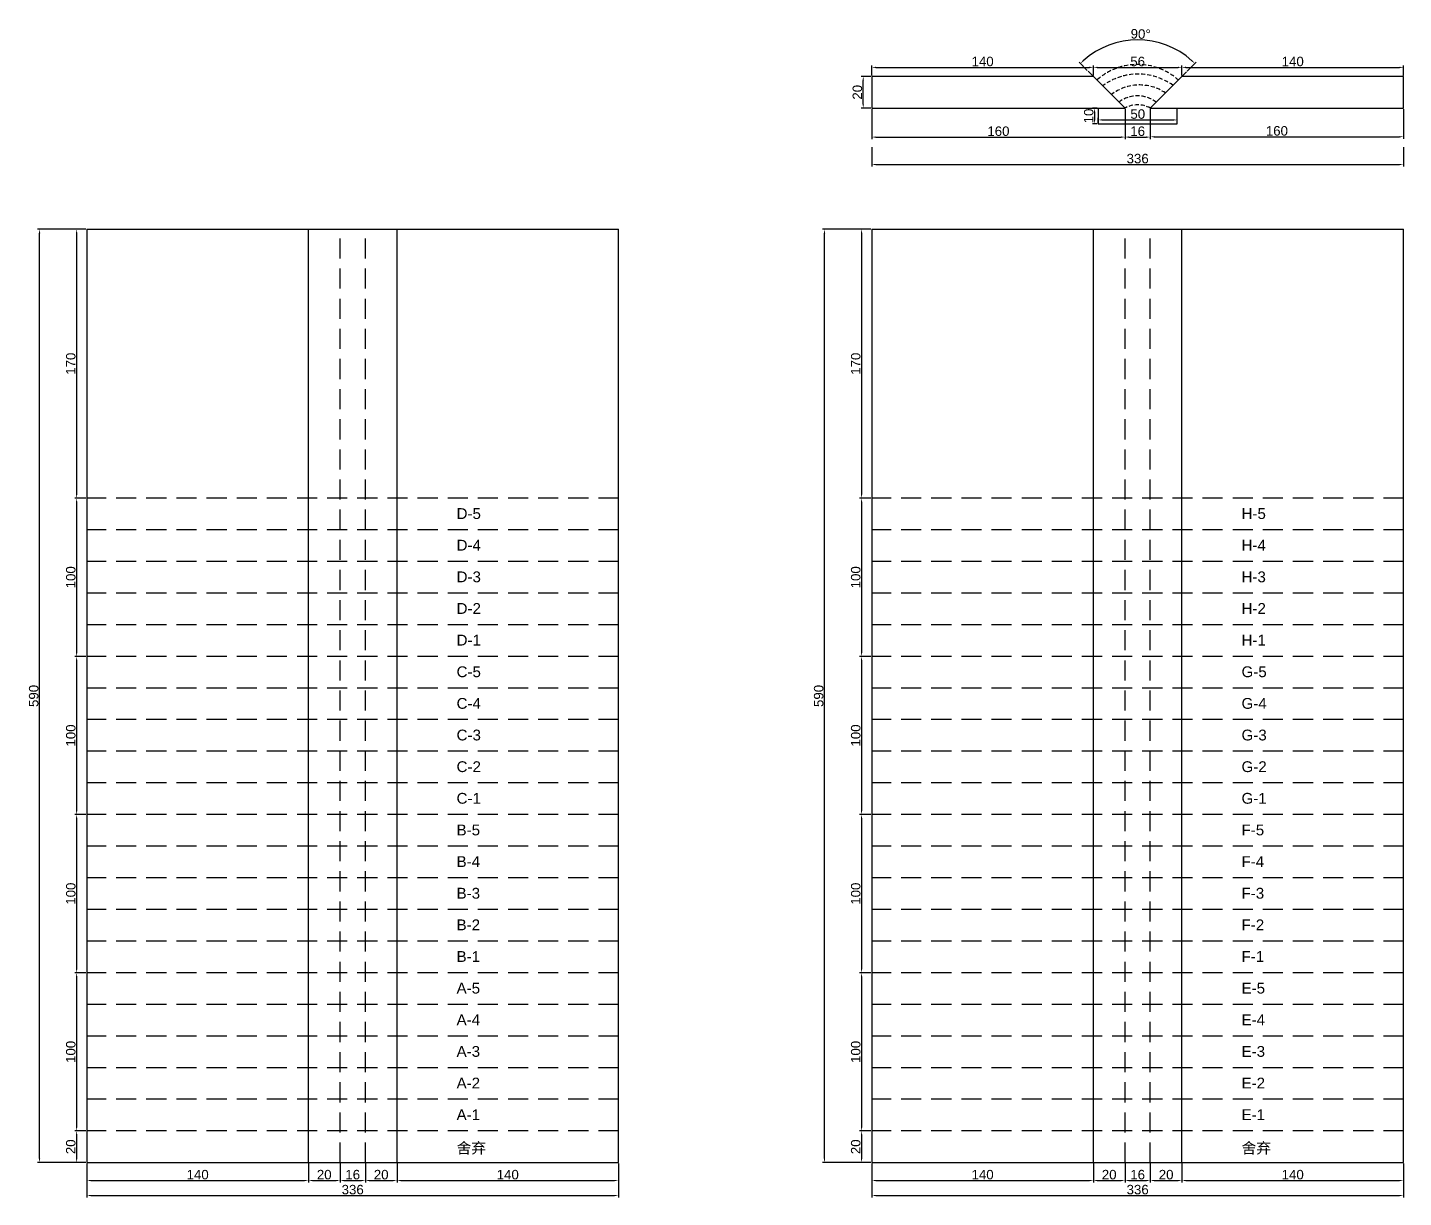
# Model space of a CAD drawing. Header units: millimetres. Extents: x 397 to 8255, y -812 to 3665.
# Drawn here: x 397 to 1267, y -812 to -73 of the extents above; entities that cross this region are included whole.
import ezdxf

# ---------------------------------------------------------------- set-up
doc = ezdxf.new("R2010")
doc.units = ezdxf.units.MM
doc.linetypes.add('DASHED', pattern=[19.05, 12.7, -6.35])
doc.layers.add('尺寸标注', color=6, linetype='Continuous')
doc.layers.add('标号', color=4, linetype='Continuous')
doc.styles.get("Standard").update_dxf_attribs({"font": 'arial.ttf'})
doc.dimstyles.new('ISO-25-old', dxfattribs={"dimtxt": 6, "dimasz": 2.5, "dimexe": 1.25, "dimexo": 0.625, "dimtad": 1, "dimtxsty": 'Standard', "dimcen": 2.5, "dimadec": 0, "dimazin": 0, "dimtfac": 1, "dimtmove": 0, "dimatfit": 3, "dimfxl": 1, "dimarcsym": 0})

# ---------------------------------------------------------------- blocks, each defined once
blk = doc.blocks.new('*D354')
at = {"layer": 'Defpoints', "color": 0, "transparency": 16777216}
for p in [(1085.4, -82.25), (1067.26, -100.27), (1129.46, -100.81), (1090.63, -123.64), (1106.63, -123.64)]:
    blk.add_point(p, dxfattribs=at)
at = {"layer": '尺寸标注', "color": 0, "lineweight": -2, "transparency": 16777216}
for p, q in [((1066.82, -99.83), (1061.59, -94.6)), ((1129.9, -100.36), (1135.67, -94.6))]:
    blk.add_line(p, q, dxfattribs=at)
blk.add_arc((1098.63, -131.64), 51.13, 47.80172, 132.19828, dxfattribs=at)
at = {"layer": '尺寸标注', "color": 0, "transparency": 16777216}
for points in [[(1064.58, -94.06), (1064, -93.46), (1062.48, -95.48)], [(1133.26, -93.46), (1132.69, -94.06), (1134.79, -95.48)]]:
    blk.add_solid(points, dxfattribs=at)
at = {"layer": '尺寸标注', "color": 0, "transparency": 16777216, "insert": (1100.52, -76.85), "char_height": 6, "attachment_point": 5, "rotation": 358.02922}
blk.add_mtext('90°', dxfattribs=at)
blk = doc.blocks.new('*D355')
at = {"layer": 'Defpoints', "color": 0, "transparency": 16777216}
for p in [(925.18, -103.64), (930.63, -103.64), (930.63, -123.64)]:
    blk.add_point(p, dxfattribs=at)
at = {"layer": '尺寸标注', "color": 0, "lineweight": -2, "transparency": 16777216}
for p, q in [((930.01, -103.64), (923.93, -103.64)), ((925.18, -121.14), (925.18, -106.14)), ((930.01, -123.64), (923.93, -123.64))]:
    blk.add_line(p, q, dxfattribs=at)
at = {"layer": '尺寸标注', "color": 0, "transparency": 16777216}
for points in [[(924.77, -106.14), (925.6, -106.14), (925.18, -103.64)], [(924.77, -121.14), (925.6, -121.14), (925.18, -123.64)]]:
    blk.add_solid(points, dxfattribs=at)
at = {"layer": '尺寸标注', "color": 0, "transparency": 16777216, "insert": (921.5, -113.64), "char_height": 6, "attachment_point": 5, "rotation": 90}
blk.add_mtext('20', dxfattribs=at)
blk = doc.blocks.new('*D340')
at = {"layer": 'Defpoints', "color": 0, "transparency": 16777216}
for p in [(1073.69, -133.64), (1123.69, -131.13), (1123.69, -133.64)]:
    blk.add_point(p, dxfattribs=at)
at = {"layer": '尺寸标注', "color": 0, "lineweight": -2, "transparency": 16777216}
for p, q in [((1073.69, -133.01), (1073.69, -129.88)), ((1123.69, -133.01), (1123.69, -129.88)), ((1076.19, -131.13), (1121.19, -131.13))]:
    blk.add_line(p, q, dxfattribs=at)
at = {"layer": '尺寸标注', "color": 0, "transparency": 16777216}
for points in [[(1076.19, -130.71), (1076.19, -131.55), (1073.69, -131.13)], [(1121.19, -130.71), (1121.19, -131.55), (1123.69, -131.13)]]:
    blk.add_solid(points, dxfattribs=at)
at = {"layer": '尺寸标注', "color": 0, "transparency": 16777216, "insert": (1098.69, -127.44), "char_height": 6, "attachment_point": 5}
blk.add_mtext('50', dxfattribs=at)
blk = doc.blocks.new('*D267')
at = {"layer": 'Defpoints', "color": 0, "transparency": 16777216}
for p in [(930.63, -147.77), (1266.63, -147.77), (1266.63, -159.3)]:
    blk.add_point(p, dxfattribs=at)
at = {"layer": '尺寸标注', "color": 0, "lineweight": -2, "transparency": 16777216}
for p, q in [((930.63, -148.39), (930.63, -160.55)), ((1266.63, -148.39), (1266.63, -160.55)), ((933.13, -159.3), (1264.13, -159.3))]:
    blk.add_line(p, q, dxfattribs=at)
at = {"layer": '尺寸标注', "color": 0, "transparency": 16777216}
for points in [[(933.13, -158.88), (933.13, -159.72), (930.63, -159.3)], [(1264.13, -158.88), (1264.13, -159.72), (1266.63, -159.3)]]:
    blk.add_solid(points, dxfattribs=at)
at = {"layer": '尺寸标注', "color": 0, "transparency": 16777216, "insert": (1098.63, -155.61), "char_height": 6, "attachment_point": 5}
blk.add_mtext('336', dxfattribs=at)
blk = doc.blocks.new('*D342')
at = {"layer": 'Defpoints', "color": 0, "transparency": 16777216}
for p in [(930.63, -200.24), (924.15, -370.24), (930.63, -370.24)]:
    blk.add_point(p, dxfattribs=at)
at = {"layer": '尺寸标注', "color": 0, "lineweight": -2, "transparency": 16777216}
for p, q in [((930.01, -200.24), (922.9, -200.24)), ((924.15, -202.74), (924.15, -367.74)), ((930.01, -370.24), (922.9, -370.24))]:
    blk.add_line(p, q, dxfattribs=at)
at = {"layer": '尺寸标注', "color": 0, "transparency": 16777216}
for points in [[(923.74, -202.74), (924.57, -202.74), (924.15, -200.24)], [(923.74, -367.74), (924.57, -367.74), (924.15, -370.24)]]:
    blk.add_solid(points, dxfattribs=at)
at = {"layer": '尺寸标注', "color": 0, "transparency": 16777216, "insert": (920.47, -285.24), "char_height": 6, "attachment_point": 5, "rotation": 90}
blk.add_mtext('170', dxfattribs=at)
blk = doc.blocks.new('*D343')
at = {"layer": 'Defpoints', "color": 0, "transparency": 16777216}
for p in [(930.63, -370.24), (924.15, -470.24), (930.63, -470.24)]:
    blk.add_point(p, dxfattribs=at)
at = {"layer": '尺寸标注', "color": 0, "lineweight": -2, "transparency": 16777216}
for p, q in [((930.01, -370.24), (922.9, -370.24)), ((924.15, -372.74), (924.15, -467.74)), ((930.01, -470.24), (922.9, -470.24))]:
    blk.add_line(p, q, dxfattribs=at)
at = {"layer": '尺寸标注', "color": 0, "transparency": 16777216}
for points in [[(923.74, -372.74), (924.57, -372.74), (924.15, -370.24)], [(923.74, -467.74), (924.57, -467.74), (924.15, -470.24)]]:
    blk.add_solid(points, dxfattribs=at)
at = {"layer": '尺寸标注', "color": 0, "transparency": 16777216, "insert": (920.47, -420.24), "char_height": 6, "attachment_point": 5, "rotation": 90}
blk.add_mtext('100', dxfattribs=at)
blk = doc.blocks.new('*D344')
at = {"layer": 'Defpoints', "color": 0, "transparency": 16777216}
for p in [(930.63, -470.24), (924.15, -570.24), (930.63, -570.24)]:
    blk.add_point(p, dxfattribs=at)
at = {"layer": '尺寸标注', "color": 0, "lineweight": -2, "transparency": 16777216}
for p, q in [((930.01, -470.24), (922.9, -470.24)), ((924.15, -472.74), (924.15, -567.74)), ((930.01, -570.24), (922.9, -570.24))]:
    blk.add_line(p, q, dxfattribs=at)
at = {"layer": '尺寸标注', "color": 0, "transparency": 16777216}
for points in [[(923.74, -472.74), (924.57, -472.74), (924.15, -470.24)], [(923.74, -567.74), (924.57, -567.74), (924.15, -570.24)]]:
    blk.add_solid(points, dxfattribs=at)
at = {"layer": '尺寸标注', "color": 0, "transparency": 16777216, "insert": (920.47, -520.24), "char_height": 6, "attachment_point": 5, "rotation": 90}
blk.add_mtext('100', dxfattribs=at)
blk = doc.blocks.new('*D345')
at = {"layer": 'Defpoints', "color": 0, "transparency": 16777216}
for p in [(930.63, -570.24), (924.15, -670.24), (930.63, -670.24)]:
    blk.add_point(p, dxfattribs=at)
at = {"layer": '尺寸标注', "color": 0, "lineweight": -2, "transparency": 16777216}
for p, q in [((930.01, -570.24), (922.9, -570.24)), ((924.15, -572.74), (924.15, -667.74)), ((930.01, -670.24), (922.9, -670.24))]:
    blk.add_line(p, q, dxfattribs=at)
at = {"layer": '尺寸标注', "color": 0, "transparency": 16777216}
for points in [[(923.74, -572.74), (924.57, -572.74), (924.15, -570.24)], [(923.74, -667.74), (924.57, -667.74), (924.15, -670.24)]]:
    blk.add_solid(points, dxfattribs=at)
at = {"layer": '尺寸标注', "color": 0, "transparency": 16777216, "insert": (920.47, -620.24), "char_height": 6, "attachment_point": 5, "rotation": 90}
blk.add_mtext('100', dxfattribs=at)
blk = doc.blocks.new('*D346')
at = {"layer": 'Defpoints', "color": 0, "transparency": 16777216}
for p in [(930.63, -670.24), (924.15, -770.24), (930.63, -770.24)]:
    blk.add_point(p, dxfattribs=at)
at = {"layer": '尺寸标注', "color": 0, "lineweight": -2, "transparency": 16777216}
for p, q in [((930.01, -670.24), (922.9, -670.24)), ((924.15, -672.74), (924.15, -767.74)), ((930.01, -770.24), (922.9, -770.24))]:
    blk.add_line(p, q, dxfattribs=at)
at = {"layer": '尺寸标注', "color": 0, "transparency": 16777216}
for points in [[(923.74, -672.74), (924.57, -672.74), (924.15, -670.24)], [(923.74, -767.74), (924.57, -767.74), (924.15, -770.24)]]:
    blk.add_solid(points, dxfattribs=at)
at = {"layer": '尺寸标注', "color": 0, "transparency": 16777216, "insert": (920.47, -720.24), "char_height": 6, "attachment_point": 5, "rotation": 90}
blk.add_mtext('100', dxfattribs=at)
blk = doc.blocks.new('*D347')
at = {"layer": 'Defpoints', "color": 0, "transparency": 16777216}
for p in [(930.63, -770.24), (924.15, -790.24), (930.63, -790.24)]:
    blk.add_point(p, dxfattribs=at)
at = {"layer": '尺寸标注', "color": 0, "lineweight": -2, "transparency": 16777216}
for p, q in [((930.01, -770.24), (922.9, -770.24)), ((924.15, -772.74), (924.15, -787.74)), ((930.01, -790.24), (922.9, -790.24))]:
    blk.add_line(p, q, dxfattribs=at)
at = {"layer": '尺寸标注', "color": 0, "transparency": 16777216}
for points in [[(923.74, -772.74), (924.57, -772.74), (924.15, -770.24)], [(923.74, -787.74), (924.57, -787.74), (924.15, -790.24)]]:
    blk.add_solid(points, dxfattribs=at)
at = {"layer": '尺寸标注', "color": 0, "transparency": 16777216, "insert": (920.47, -780.24), "char_height": 6, "attachment_point": 5, "rotation": 90}
blk.add_mtext('20', dxfattribs=at)
blk = doc.blocks.new('*D268')
at = {"layer": 'Defpoints', "color": 0, "transparency": 16777216}
for p in [(930.63, -790.24), (1070.63, -790.24), (1070.63, -801.57)]:
    blk.add_point(p, dxfattribs=at)
at = {"layer": '尺寸标注', "color": 0, "lineweight": -2, "transparency": 16777216}
for p, q in [((930.63, -790.86), (930.63, -802.82)), ((1070.63, -790.86), (1070.63, -802.82)), ((933.13, -801.57), (1068.13, -801.57))]:
    blk.add_line(p, q, dxfattribs=at)
at = {"layer": '尺寸标注', "color": 0, "transparency": 16777216}
for points in [[(933.13, -801.15), (933.13, -801.99), (930.63, -801.57)], [(1068.13, -801.15), (1068.13, -801.99), (1070.63, -801.57)]]:
    blk.add_solid(points, dxfattribs=at)
at = {"layer": '尺寸标注', "color": 0, "transparency": 16777216, "insert": (1000.63, -797.88), "char_height": 6, "attachment_point": 5}
blk.add_mtext('140', dxfattribs=at)
blk = doc.blocks.new('*D269')
at = {"layer": 'Defpoints', "color": 0, "transparency": 16777216}
for p in [(1070.63, -790.24), (1090.63, -790.24), (1090.63, -801.57)]:
    blk.add_point(p, dxfattribs=at)
at = {"layer": '尺寸标注', "color": 0, "lineweight": -2, "transparency": 16777216}
for p, q in [((1070.63, -790.86), (1070.63, -802.82)), ((1090.63, -790.86), (1090.63, -802.82)), ((1073.13, -801.57), (1088.13, -801.57))]:
    blk.add_line(p, q, dxfattribs=at)
at = {"layer": '尺寸标注', "color": 0, "transparency": 16777216}
for points in [[(1073.13, -801.15), (1073.13, -801.99), (1070.63, -801.57)], [(1088.13, -801.15), (1088.13, -801.99), (1090.63, -801.57)]]:
    blk.add_solid(points, dxfattribs=at)
at = {"layer": '尺寸标注', "color": 0, "transparency": 16777216, "insert": (1080.63, -797.88), "char_height": 6, "attachment_point": 5}
blk.add_mtext('20', dxfattribs=at)
blk = doc.blocks.new('*D348')
at = {"layer": 'Defpoints', "color": 0, "transparency": 16777216}
for p in [(1126.63, -790.24), (1266.63, -790.24), (1266.63, -801.57)]:
    blk.add_point(p, dxfattribs=at)
at = {"layer": '尺寸标注', "color": 0, "lineweight": -2, "transparency": 16777216}
for p, q in [((1126.63, -790.86), (1126.63, -802.82)), ((1266.63, -790.86), (1266.63, -802.82)), ((1129.13, -801.57), (1264.13, -801.57))]:
    blk.add_line(p, q, dxfattribs=at)
at = {"layer": '尺寸标注', "color": 0, "transparency": 16777216}
for points in [[(1129.13, -801.15), (1129.13, -801.99), (1126.63, -801.57)], [(1264.13, -801.15), (1264.13, -801.99), (1266.63, -801.57)]]:
    blk.add_solid(points, dxfattribs=at)
at = {"layer": '尺寸标注', "color": 0, "transparency": 16777216, "insert": (1196.63, -797.88), "char_height": 6, "attachment_point": 5}
blk.add_mtext('140', dxfattribs=at)
blk = doc.blocks.new('*D270')
at = {"layer": 'Defpoints', "color": 0, "transparency": 16777216}
for p in [(930.63, -790.24), (1266.63, -790.24), (1266.63, -811.04)]:
    blk.add_point(p, dxfattribs=at)
at = {"layer": '尺寸标注', "color": 0, "lineweight": -2, "transparency": 16777216}
for p, q in [((930.63, -790.86), (930.63, -812.29)), ((1266.63, -790.86), (1266.63, -812.29)), ((933.13, -811.04), (1264.13, -811.04))]:
    blk.add_line(p, q, dxfattribs=at)
at = {"layer": '尺寸标注', "color": 0, "transparency": 16777216}
for points in [[(933.13, -810.62), (933.13, -811.45), (930.63, -811.04)], [(1264.13, -810.62), (1264.13, -811.45), (1266.63, -811.04)]]:
    blk.add_solid(points, dxfattribs=at)
at = {"layer": '尺寸标注', "color": 0, "transparency": 16777216, "insert": (1098.63, -807.35), "char_height": 6, "attachment_point": 5}
blk.add_mtext('336', dxfattribs=at)
blk = doc.blocks.new('*D349')
at = {"layer": 'Defpoints', "color": 0, "transparency": 16777216}
for p in [(900.74, -200.24), (930.63, -200.24), (930.63, -790.24)]:
    blk.add_point(p, dxfattribs=at)
at = {"layer": '尺寸标注', "color": 0, "lineweight": -2, "transparency": 16777216}
for p, q in [((930.01, -200.24), (899.49, -200.24)), ((900.74, -787.74), (900.74, -202.74)), ((930.01, -790.24), (899.49, -790.24))]:
    blk.add_line(p, q, dxfattribs=at)
at = {"layer": '尺寸标注', "color": 0, "transparency": 16777216}
for points in [[(900.32, -202.74), (901.15, -202.74), (900.74, -200.24)], [(900.32, -787.74), (901.15, -787.74), (900.74, -790.24)]]:
    blk.add_solid(points, dxfattribs=at)
at = {"layer": '尺寸标注', "color": 0, "transparency": 16777216, "insert": (897.05, -495.24), "char_height": 6, "attachment_point": 5, "rotation": 90}
blk.add_mtext('590', dxfattribs=at)
blk = doc.blocks.new('*D365')
at = {"layer": 'Defpoints', "color": 0, "transparency": 16777216}
for p in [(1073.69, -123.64), (1071.41, -133.64), (1073.69, -133.64)]:
    blk.add_point(p, dxfattribs=at)
at = {"layer": '尺寸标注', "color": 0, "lineweight": -2, "transparency": 16777216}
for p, q in [((1073.06, -123.64), (1070.16, -123.64)), ((1071.41, -126.14), (1071.41, -131.14)), ((1073.06, -133.64), (1070.16, -133.64))]:
    blk.add_line(p, q, dxfattribs=at)
at = {"layer": '尺寸标注', "color": 0, "transparency": 16777216}
for points in [[(1071, -126.14), (1071.83, -126.14), (1071.41, -123.64)], [(1071, -131.14), (1071.83, -131.14), (1071.41, -133.64)]]:
    blk.add_solid(points, dxfattribs=at)
at = {"layer": '尺寸标注', "color": 0, "transparency": 16777216, "insert": (1067.73, -128.64), "char_height": 6, "attachment_point": 5, "rotation": 90}
blk.add_mtext('10', dxfattribs=at)
blk = doc.blocks.new('*D366')
at = {"layer": 'Defpoints', "color": 0, "transparency": 16777216}
for p in [(1090.63, -123.64), (1106.63, -123.64), (1106.63, -141.97)]:
    blk.add_point(p, dxfattribs=at)
at = {"layer": '尺寸标注', "color": 0, "lineweight": -2, "transparency": 16777216}
for p, q in [((1090.63, -124.26), (1090.63, -143.22)), ((1106.63, -124.26), (1106.63, -143.22)), ((1093.13, -141.97), (1104.13, -141.97))]:
    blk.add_line(p, q, dxfattribs=at)
at = {"layer": '尺寸标注', "color": 0, "transparency": 16777216}
for points in [[(1093.13, -141.55), (1093.13, -142.39), (1090.63, -141.97)], [(1104.13, -141.55), (1104.13, -142.39), (1106.63, -141.97)]]:
    blk.add_solid(points, dxfattribs=at)
at = {"layer": '尺寸标注', "color": 0, "transparency": 16777216, "insert": (1098.63, -138.28), "char_height": 6, "attachment_point": 5}
blk.add_mtext('16', dxfattribs=at)
blk = doc.blocks.new('*D2021')
at = {"layer": 'Defpoints', "color": 0, "transparency": 16777216}
for p in [(930.63, -123.64), (1090.63, -123.64), (1090.63, -141.97)]:
    blk.add_point(p, dxfattribs=at)
at = {"layer": '尺寸标注', "color": 0, "lineweight": -2, "transparency": 16777216}
for p, q in [((930.63, -124.26), (930.63, -143.22)), ((1090.63, -124.26), (1090.63, -143.22)), ((933.13, -141.97), (1088.13, -141.97))]:
    blk.add_line(p, q, dxfattribs=at)
at = {"layer": '尺寸标注', "color": 0, "transparency": 16777216}
for points in [[(933.13, -141.55), (933.13, -142.39), (930.63, -141.97)], [(1088.13, -141.55), (1088.13, -142.39), (1090.63, -141.97)]]:
    blk.add_solid(points, dxfattribs=at)
at = {"layer": '尺寸标注', "color": 0, "transparency": 16777216, "insert": (1010.63, -138.28), "char_height": 6, "attachment_point": 5}
blk.add_mtext('160', dxfattribs=at)
blk = doc.blocks.new('*D2022')
at = {"layer": 'Defpoints', "color": 0, "transparency": 16777216}
for p in [(1106.63, -123.64), (1266.63, -123.64), (1266.63, -141.76)]:
    blk.add_point(p, dxfattribs=at)
at = {"layer": '尺寸标注', "color": 0, "lineweight": -2, "transparency": 16777216}
for p, q in [((1106.63, -124.26), (1106.63, -143.01)), ((1266.63, -124.26), (1266.63, -143.01)), ((1109.13, -141.76), (1264.13, -141.76))]:
    blk.add_line(p, q, dxfattribs=at)
at = {"layer": '尺寸标注', "color": 0, "transparency": 16777216}
for points in [[(1109.13, -141.35), (1109.13, -142.18), (1106.63, -141.76)], [(1264.13, -141.35), (1264.13, -142.18), (1266.63, -141.76)]]:
    blk.add_solid(points, dxfattribs=at)
at = {"layer": '尺寸标注', "color": 0, "transparency": 16777216, "insert": (1186.63, -138.07), "char_height": 6, "attachment_point": 5}
blk.add_mtext('160', dxfattribs=at)
blk = doc.blocks.new('*D2023')
at = {"layer": 'Defpoints', "color": 0, "transparency": 16777216}
for p in [(930.63, -103.64), (1070.63, -97.9), (1070.63, -103.64)]:
    blk.add_point(p, dxfattribs=at)
at = {"layer": '尺寸标注', "color": 0, "lineweight": -2, "transparency": 16777216}
for p, q in [((930.63, -103.01), (930.63, -96.65)), ((933.13, -97.9), (1068.13, -97.9)), ((1070.63, -103.01), (1070.63, -96.65))]:
    blk.add_line(p, q, dxfattribs=at)
at = {"layer": '尺寸标注', "color": 0, "transparency": 16777216}
for points in [[(933.13, -97.48), (933.13, -98.31), (930.63, -97.9)], [(1068.13, -97.48), (1068.13, -98.31), (1070.63, -97.9)]]:
    blk.add_solid(points, dxfattribs=at)
at = {"layer": '尺寸标注', "color": 0, "transparency": 16777216, "insert": (1000.63, -94.21), "char_height": 6, "attachment_point": 5}
blk.add_mtext('140', dxfattribs=at)
blk = doc.blocks.new('*D2024')
at = {"layer": 'Defpoints', "color": 0, "transparency": 16777216}
for p in [(1070.63, -103.64), (1126.63, -97.9), (1126.63, -103.64)]:
    blk.add_point(p, dxfattribs=at)
at = {"layer": '尺寸标注', "color": 0, "lineweight": -2, "transparency": 16777216}
for p, q in [((1070.63, -103.01), (1070.63, -96.65)), ((1073.13, -97.9), (1124.13, -97.9)), ((1126.63, -103.01), (1126.63, -96.65))]:
    blk.add_line(p, q, dxfattribs=at)
at = {"layer": '尺寸标注', "color": 0, "transparency": 16777216}
for points in [[(1073.13, -97.48), (1073.13, -98.31), (1070.63, -97.9)], [(1124.13, -97.48), (1124.13, -98.31), (1126.63, -97.9)]]:
    blk.add_solid(points, dxfattribs=at)
at = {"layer": '尺寸标注', "color": 0, "transparency": 16777216, "insert": (1098.63, -94.21), "char_height": 6, "attachment_point": 5}
blk.add_mtext('56', dxfattribs=at)
blk = doc.blocks.new('*D2025')
at = {"layer": 'Defpoints', "color": 0, "transparency": 16777216}
for p in [(1126.63, -103.64), (1266.63, -97.9), (1266.63, -103.64)]:
    blk.add_point(p, dxfattribs=at)
at = {"layer": '尺寸标注', "color": 0, "lineweight": -2, "transparency": 16777216}
for p, q in [((1126.63, -103.01), (1126.63, -96.65)), ((1129.13, -97.9), (1264.13, -97.9)), ((1266.63, -103.01), (1266.63, -96.65))]:
    blk.add_line(p, q, dxfattribs=at)
at = {"layer": '尺寸标注', "color": 0, "transparency": 16777216}
for points in [[(1129.13, -97.48), (1129.13, -98.31), (1126.63, -97.9)], [(1264.13, -97.48), (1264.13, -98.31), (1266.63, -97.9)]]:
    blk.add_solid(points, dxfattribs=at)
at = {"layer": '尺寸标注', "color": 0, "transparency": 16777216, "insert": (1196.63, -94.21), "char_height": 6, "attachment_point": 5}
blk.add_mtext('140', dxfattribs=at)
blk = doc.blocks.new('*D2026')
at = {"layer": 'Defpoints', "color": 0, "transparency": 16777216}
for p in [(1090.63, -790.24), (1106.63, -790.24), (1106.63, -801.57)]:
    blk.add_point(p, dxfattribs=at)
at = {"layer": '尺寸标注', "color": 0, "lineweight": -2, "transparency": 16777216}
for p, q in [((1090.63, -790.86), (1090.63, -802.82)), ((1106.63, -790.86), (1106.63, -802.82)), ((1093.13, -801.57), (1104.13, -801.57))]:
    blk.add_line(p, q, dxfattribs=at)
at = {"layer": '尺寸标注', "color": 0, "transparency": 16777216}
for points in [[(1093.13, -801.15), (1093.13, -801.99), (1090.63, -801.57)], [(1104.13, -801.15), (1104.13, -801.99), (1106.63, -801.57)]]:
    blk.add_solid(points, dxfattribs=at)
at = {"layer": '尺寸标注', "color": 0, "transparency": 16777216, "insert": (1098.63, -797.88), "char_height": 6, "attachment_point": 5}
blk.add_mtext('16', dxfattribs=at)
blk = doc.blocks.new('*D2027')
at = {"layer": 'Defpoints', "color": 0, "transparency": 16777216}
for p in [(1106.63, -790.24), (1126.63, -790.24), (1126.63, -801.57)]:
    blk.add_point(p, dxfattribs=at)
at = {"layer": '尺寸标注', "color": 0, "lineweight": -2, "transparency": 16777216}
for p, q in [((1106.63, -790.86), (1106.63, -802.82)), ((1126.63, -790.86), (1126.63, -802.82)), ((1109.13, -801.57), (1124.13, -801.57))]:
    blk.add_line(p, q, dxfattribs=at)
at = {"layer": '尺寸标注', "color": 0, "transparency": 16777216}
for points in [[(1109.13, -801.15), (1109.13, -801.99), (1106.63, -801.57)], [(1124.13, -801.15), (1124.13, -801.99), (1126.63, -801.57)]]:
    blk.add_solid(points, dxfattribs=at)
at = {"layer": '尺寸标注', "color": 0, "transparency": 16777216, "insert": (1116.63, -797.88), "char_height": 6, "attachment_point": 5}
blk.add_mtext('20', dxfattribs=at)
blk = doc.blocks.new('*D2031')
at = {"layer": 'Defpoints', "color": 0, "transparency": 16777216}
for p in [(434.53, -200.24), (428.06, -370.24), (434.53, -370.24)]:
    blk.add_point(p, dxfattribs=at)
at = {"layer": '尺寸标注', "color": 0, "lineweight": -2, "transparency": 16777216}
for p, q in [((433.91, -200.24), (426.81, -200.24)), ((428.06, -202.74), (428.06, -367.74)), ((433.91, -370.24), (426.81, -370.24))]:
    blk.add_line(p, q, dxfattribs=at)
at = {"layer": '尺寸标注', "color": 0, "transparency": 16777216}
for points in [[(427.64, -202.74), (428.47, -202.74), (428.06, -200.24)], [(427.64, -367.74), (428.47, -367.74), (428.06, -370.24)]]:
    blk.add_solid(points, dxfattribs=at)
at = {"layer": '尺寸标注', "color": 0, "transparency": 16777216, "insert": (424.37, -285.24), "char_height": 6, "attachment_point": 5, "rotation": 90}
blk.add_mtext('170', dxfattribs=at)
blk = doc.blocks.new('*D2032')
at = {"layer": 'Defpoints', "color": 0, "transparency": 16777216}
for p in [(434.53, -370.24), (428.06, -470.24), (434.53, -470.24)]:
    blk.add_point(p, dxfattribs=at)
at = {"layer": '尺寸标注', "color": 0, "lineweight": -2, "transparency": 16777216}
for p, q in [((433.91, -370.24), (426.81, -370.24)), ((428.06, -372.74), (428.06, -467.74)), ((433.91, -470.24), (426.81, -470.24))]:
    blk.add_line(p, q, dxfattribs=at)
at = {"layer": '尺寸标注', "color": 0, "transparency": 16777216}
for points in [[(427.64, -372.74), (428.47, -372.74), (428.06, -370.24)], [(427.64, -467.74), (428.47, -467.74), (428.06, -470.24)]]:
    blk.add_solid(points, dxfattribs=at)
at = {"layer": '尺寸标注', "color": 0, "transparency": 16777216, "insert": (424.37, -420.24), "char_height": 6, "attachment_point": 5, "rotation": 90}
blk.add_mtext('100', dxfattribs=at)
blk = doc.blocks.new('*D2033')
at = {"layer": 'Defpoints', "color": 0, "transparency": 16777216}
for p in [(434.53, -470.24), (428.06, -570.24), (434.53, -570.24)]:
    blk.add_point(p, dxfattribs=at)
at = {"layer": '尺寸标注', "color": 0, "lineweight": -2, "transparency": 16777216}
for p, q in [((433.91, -470.24), (426.81, -470.24)), ((428.06, -472.74), (428.06, -567.74)), ((433.91, -570.24), (426.81, -570.24))]:
    blk.add_line(p, q, dxfattribs=at)
at = {"layer": '尺寸标注', "color": 0, "transparency": 16777216}
for points in [[(427.64, -472.74), (428.47, -472.74), (428.06, -470.24)], [(427.64, -567.74), (428.47, -567.74), (428.06, -570.24)]]:
    blk.add_solid(points, dxfattribs=at)
at = {"layer": '尺寸标注', "color": 0, "transparency": 16777216, "insert": (424.37, -520.24), "char_height": 6, "attachment_point": 5, "rotation": 90}
blk.add_mtext('100', dxfattribs=at)
blk = doc.blocks.new('*D2034')
at = {"layer": 'Defpoints', "color": 0, "transparency": 16777216}
for p in [(434.53, -570.24), (428.06, -670.24), (434.53, -670.24)]:
    blk.add_point(p, dxfattribs=at)
at = {"layer": '尺寸标注', "color": 0, "lineweight": -2, "transparency": 16777216}
for p, q in [((433.91, -570.24), (426.81, -570.24)), ((428.06, -572.74), (428.06, -667.74)), ((433.91, -670.24), (426.81, -670.24))]:
    blk.add_line(p, q, dxfattribs=at)
at = {"layer": '尺寸标注', "color": 0, "transparency": 16777216}
for points in [[(427.64, -572.74), (428.47, -572.74), (428.06, -570.24)], [(427.64, -667.74), (428.47, -667.74), (428.06, -670.24)]]:
    blk.add_solid(points, dxfattribs=at)
at = {"layer": '尺寸标注', "color": 0, "transparency": 16777216, "insert": (424.37, -620.24), "char_height": 6, "attachment_point": 5, "rotation": 90}
blk.add_mtext('100', dxfattribs=at)
blk = doc.blocks.new('*D2035')
at = {"layer": 'Defpoints', "color": 0, "transparency": 16777216}
for p in [(434.53, -670.24), (428.06, -770.24), (434.53, -770.24)]:
    blk.add_point(p, dxfattribs=at)
at = {"layer": '尺寸标注', "color": 0, "lineweight": -2, "transparency": 16777216}
for p, q in [((433.91, -670.24), (426.81, -670.24)), ((428.06, -672.74), (428.06, -767.74)), ((433.91, -770.24), (426.81, -770.24))]:
    blk.add_line(p, q, dxfattribs=at)
at = {"layer": '尺寸标注', "color": 0, "transparency": 16777216}
for points in [[(427.64, -672.74), (428.47, -672.74), (428.06, -670.24)], [(427.64, -767.74), (428.47, -767.74), (428.06, -770.24)]]:
    blk.add_solid(points, dxfattribs=at)
at = {"layer": '尺寸标注', "color": 0, "transparency": 16777216, "insert": (424.37, -720.24), "char_height": 6, "attachment_point": 5, "rotation": 90}
blk.add_mtext('100', dxfattribs=at)
blk = doc.blocks.new('*D2036')
at = {"layer": 'Defpoints', "color": 0, "transparency": 16777216}
for p in [(434.53, -770.24), (428.06, -790.24), (434.53, -790.24)]:
    blk.add_point(p, dxfattribs=at)
at = {"layer": '尺寸标注', "color": 0, "lineweight": -2, "transparency": 16777216}
for p, q in [((433.91, -770.24), (426.81, -770.24)), ((428.06, -772.74), (428.06, -787.74)), ((433.91, -790.24), (426.81, -790.24))]:
    blk.add_line(p, q, dxfattribs=at)
at = {"layer": '尺寸标注', "color": 0, "transparency": 16777216}
for points in [[(427.64, -772.74), (428.47, -772.74), (428.06, -770.24)], [(427.64, -787.74), (428.47, -787.74), (428.06, -790.24)]]:
    blk.add_solid(points, dxfattribs=at)
at = {"layer": '尺寸标注', "color": 0, "transparency": 16777216, "insert": (424.37, -780.24), "char_height": 6, "attachment_point": 5, "rotation": 90}
blk.add_mtext('20', dxfattribs=at)
blk = doc.blocks.new('*D2028')
at = {"layer": 'Defpoints', "color": 0, "transparency": 16777216}
for p in [(434.53, -790.24), (574.53, -790.24), (574.53, -801.57)]:
    blk.add_point(p, dxfattribs=at)
at = {"layer": '尺寸标注', "color": 0, "lineweight": -2, "transparency": 16777216}
for p, q in [((434.53, -790.86), (434.53, -802.82)), ((574.53, -790.86), (574.53, -802.82)), ((437.03, -801.57), (572.03, -801.57))]:
    blk.add_line(p, q, dxfattribs=at)
at = {"layer": '尺寸标注', "color": 0, "transparency": 16777216}
for points in [[(437.03, -801.15), (437.03, -801.99), (434.53, -801.57)], [(572.03, -801.15), (572.03, -801.99), (574.53, -801.57)]]:
    blk.add_solid(points, dxfattribs=at)
at = {"layer": '尺寸标注', "color": 0, "transparency": 16777216, "insert": (504.53, -797.88), "char_height": 6, "attachment_point": 5}
blk.add_mtext('140', dxfattribs=at)
blk = doc.blocks.new('*D2029')
at = {"layer": 'Defpoints', "color": 0, "transparency": 16777216}
for p in [(574.53, -790.24), (594.53, -790.24), (594.53, -801.57)]:
    blk.add_point(p, dxfattribs=at)
at = {"layer": '尺寸标注', "color": 0, "lineweight": -2, "transparency": 16777216}
for p, q in [((574.53, -790.86), (574.53, -802.82)), ((594.53, -790.86), (594.53, -802.82)), ((577.03, -801.57), (592.03, -801.57))]:
    blk.add_line(p, q, dxfattribs=at)
at = {"layer": '尺寸标注', "color": 0, "transparency": 16777216}
for points in [[(577.03, -801.15), (577.03, -801.99), (574.53, -801.57)], [(592.03, -801.15), (592.03, -801.99), (594.53, -801.57)]]:
    blk.add_solid(points, dxfattribs=at)
at = {"layer": '尺寸标注', "color": 0, "transparency": 16777216, "insert": (584.53, -797.88), "char_height": 6, "attachment_point": 5}
blk.add_mtext('20', dxfattribs=at)
blk = doc.blocks.new('*D2037')
at = {"layer": 'Defpoints', "color": 0, "transparency": 16777216}
for p in [(630.53, -790.24), (770.53, -790.24), (770.53, -801.57)]:
    blk.add_point(p, dxfattribs=at)
at = {"layer": '尺寸标注', "color": 0, "lineweight": -2, "transparency": 16777216}
for p, q in [((630.53, -790.86), (630.53, -802.82)), ((770.53, -790.86), (770.53, -802.82)), ((633.03, -801.57), (768.03, -801.57))]:
    blk.add_line(p, q, dxfattribs=at)
at = {"layer": '尺寸标注', "color": 0, "transparency": 16777216}
for points in [[(633.03, -801.15), (633.03, -801.99), (630.53, -801.57)], [(768.03, -801.15), (768.03, -801.99), (770.53, -801.57)]]:
    blk.add_solid(points, dxfattribs=at)
at = {"layer": '尺寸标注', "color": 0, "transparency": 16777216, "insert": (700.53, -797.88), "char_height": 6, "attachment_point": 5}
blk.add_mtext('140', dxfattribs=at)
blk = doc.blocks.new('*D2030')
at = {"layer": 'Defpoints', "color": 0, "transparency": 16777216}
for p in [(434.53, -790.24), (770.53, -790.24), (770.53, -811.04)]:
    blk.add_point(p, dxfattribs=at)
at = {"layer": '尺寸标注', "color": 0, "lineweight": -2, "transparency": 16777216}
for p, q in [((434.53, -790.86), (434.53, -812.29)), ((770.53, -790.86), (770.53, -812.29)), ((437.03, -811.04), (768.03, -811.04))]:
    blk.add_line(p, q, dxfattribs=at)
at = {"layer": '尺寸标注', "color": 0, "transparency": 16777216}
for points in [[(437.03, -810.62), (437.03, -811.45), (434.53, -811.04)], [(768.03, -810.62), (768.03, -811.45), (770.53, -811.04)]]:
    blk.add_solid(points, dxfattribs=at)
at = {"layer": '尺寸标注', "color": 0, "transparency": 16777216, "insert": (602.53, -807.35), "char_height": 6, "attachment_point": 5}
blk.add_mtext('336', dxfattribs=at)
blk = doc.blocks.new('*D2038')
at = {"layer": 'Defpoints', "color": 0, "transparency": 16777216}
for p in [(404.64, -200.24), (434.53, -200.24), (434.53, -790.24)]:
    blk.add_point(p, dxfattribs=at)
at = {"layer": '尺寸标注', "color": 0, "lineweight": -2, "transparency": 16777216}
for p, q in [((433.91, -200.24), (403.39, -200.24)), ((404.64, -787.74), (404.64, -202.74)), ((433.91, -790.24), (403.39, -790.24))]:
    blk.add_line(p, q, dxfattribs=at)
at = {"layer": '尺寸标注', "color": 0, "transparency": 16777216}
for points in [[(404.22, -202.74), (405.05, -202.74), (404.64, -200.24)], [(404.22, -787.74), (405.05, -787.74), (404.64, -790.24)]]:
    blk.add_solid(points, dxfattribs=at)
at = {"layer": '尺寸标注', "color": 0, "transparency": 16777216, "insert": (400.95, -495.24), "char_height": 6, "attachment_point": 5, "rotation": 90}
blk.add_mtext('590', dxfattribs=at)
blk = doc.blocks.new('*D2039')
at = {"layer": 'Defpoints', "color": 0, "transparency": 16777216}
for p in [(594.53, -790.24), (610.53, -790.24), (610.53, -801.57)]:
    blk.add_point(p, dxfattribs=at)
at = {"layer": '尺寸标注', "color": 0, "lineweight": -2, "transparency": 16777216}
for p, q in [((594.53, -790.86), (594.53, -802.82)), ((610.53, -790.86), (610.53, -802.82)), ((597.03, -801.57), (608.03, -801.57))]:
    blk.add_line(p, q, dxfattribs=at)
at = {"layer": '尺寸标注', "color": 0, "transparency": 16777216}
for points in [[(597.03, -801.15), (597.03, -801.99), (594.53, -801.57)], [(608.03, -801.15), (608.03, -801.99), (610.53, -801.57)]]:
    blk.add_solid(points, dxfattribs=at)
at = {"layer": '尺寸标注', "color": 0, "transparency": 16777216, "insert": (602.53, -797.88), "char_height": 6, "attachment_point": 5}
blk.add_mtext('16', dxfattribs=at)
blk = doc.blocks.new('*D2040')
at = {"layer": 'Defpoints', "color": 0, "transparency": 16777216}
for p in [(610.53, -790.24), (630.53, -790.24), (630.53, -801.57)]:
    blk.add_point(p, dxfattribs=at)
at = {"layer": '尺寸标注', "color": 0, "lineweight": -2, "transparency": 16777216}
for p, q in [((610.53, -790.86), (610.53, -802.82)), ((630.53, -790.86), (630.53, -802.82)), ((613.03, -801.57), (628.03, -801.57))]:
    blk.add_line(p, q, dxfattribs=at)
at = {"layer": '尺寸标注', "color": 0, "transparency": 16777216}
for points in [[(613.03, -801.15), (613.03, -801.99), (610.53, -801.57)], [(628.03, -801.15), (628.03, -801.99), (630.53, -801.57)]]:
    blk.add_solid(points, dxfattribs=at)
at = {"layer": '尺寸标注', "color": 0, "transparency": 16777216, "insert": (620.53, -797.88), "char_height": 6, "attachment_point": 5}
blk.add_mtext('20', dxfattribs=at)

msp = doc.modelspace()

# ---------------------------------------------------------------- linework, layer by layer
for p, q in [((1070.632, -103.636), (930.632, -103.636)), ((930.632, -103.636), (930.632, -123.636)), ((1090.632, -123.636), (1067.265, -100.269)), ((1106.632, -123.636), (1129.462, -100.806)), ((1266.632, -103.636), (1126.632, -103.636)), ((1266.632, -123.636), (1266.632, -103.636)), ((930.632, -123.636), (1090.632, -123.636)), ((1073.686, -123.636), (1073.686, -133.636)), ((1106.632, -123.636), (1266.632, -123.636)), ((1123.686, -133.636), (1123.686, -123.636)), ((1073.686, -133.636), (1123.686, -133.636)), ((434.533, -200.239), (434.533, -790.239)), ((434.533, -200.239), (770.533, -200.239)), ((574.533, -790.239), (574.533, -200.239)), ((630.533, -790.239), (630.533, -200.239)), ((770.533, -790.239), (770.533, -200.239)), ((930.632, -200.239), (930.632, -790.239)), ((930.632, -200.239), (1266.632, -200.239)), ((1070.632, -790.239), (1070.632, -200.239)), ((1126.632, -790.239), (1126.632, -200.239)), ((1266.632, -790.239), (1266.632, -200.239)), ((434.533, -790.239), (770.533, -790.239)), ((930.632, -790.239), (1266.632, -790.239))]:
    msp.add_line(p, q)
at = {"linetype": 'DASHED'}
for p, q in [((594.533, -790.239), (594.533, -200.239)), ((610.533, -790.239), (610.533, -200.239)), ((1090.632, -790.239), (1090.632, -200.239)), ((1106.632, -790.239), (1106.632, -200.239)), ((770.533, -370.239), (434.533, -370.239)), ((1266.632, -370.239), (930.632, -370.239)), ((770.533, -470.239), (434.533, -470.239)), ((1266.632, -470.239), (930.632, -470.239)), ((770.533, -570.239), (434.533, -570.239)), ((1266.632, -570.239), (930.632, -570.239)), ((770.533, -670.239), (434.533, -670.239)), ((1266.632, -670.239), (930.632, -670.239)), ((770.533, -770.239), (434.533, -770.239)), ((1266.632, -770.239), (930.632, -770.239))]:
    msp.add_line(p, q, dxfattribs=at)
at = {"linetype": 'DASHED', "ltscale": 0.2}
for centre, radius, start, end in [((1098.632, -134.85), 38.773, 48.360327, 131.639673), ((1098.918, -139.832), 37.687, 54.156194, 126.465187), ((1099.834, -137.98), 28.95, 55.620023, 127.7853), ((1098.6, -135.595), 19.659, 53.120142, 126.747882), ((1098.632, -138.325), 16.727, 61.426737, 118.573263)]:
    msp.add_arc(centre, radius, start, end, dxfattribs=at)
at = {"layer": '标号', "linetype": 'DASHED'}
for p, q in [((770.533, -390.239), (434.533, -390.239)), ((1266.632, -390.239), (930.632, -390.239)), ((770.533, -410.239), (434.533, -410.239)), ((1266.632, -410.239), (930.632, -410.239)), ((770.533, -430.239), (434.533, -430.239)), ((1266.632, -430.239), (930.632, -430.239)), ((770.533, -450.239), (434.533, -450.239)), ((1266.632, -450.239), (930.632, -450.239)), ((770.533, -490.239), (434.533, -490.239)), ((1266.632, -490.239), (930.632, -490.239)), ((770.533, -510.239), (434.533, -510.239)), ((1266.632, -510.239), (930.632, -510.239)), ((770.533, -530.239), (434.533, -530.239)), ((1266.632, -530.239), (930.632, -530.239)), ((770.533, -550.239), (434.533, -550.239)), ((1266.632, -550.239), (930.632, -550.239)), ((770.533, -590.239), (434.533, -590.239)), ((1266.632, -590.239), (930.632, -590.239)), ((770.533, -610.239), (434.533, -610.239)), ((1266.632, -610.239), (930.632, -610.239)), ((770.533, -630.239), (434.533, -630.239)), ((1266.632, -630.239), (930.632, -630.239)), ((770.533, -650.239), (434.533, -650.239)), ((1266.632, -650.239), (930.632, -650.239)), ((770.533, -690.239), (434.533, -690.239)), ((1266.632, -690.239), (930.632, -690.239)), ((770.533, -710.239), (434.533, -710.239)), ((1266.632, -710.239), (930.632, -710.239)), ((770.533, -730.239), (434.533, -730.239)), ((1266.632, -730.239), (930.632, -730.239)), ((770.533, -750.239), (434.533, -750.239)), ((1266.632, -750.239), (930.632, -750.239))]:
    msp.add_line(p, q, dxfattribs=at)

# ---------------------------------------------------------------- texts
for s, p in [('D-5', (668.184, -383.377)), ('H-5', (1164.283, -383.377)), ('D-4', (668.184, -403.377)), ('H-4', (1164.283, -403.377)), ('D-3', (668.184, -423.377)), ('H-3', (1164.283, -423.377)), ('D-2', (668.184, -443.377)), ('H-2', (1164.283, -443.377)), ('D-1', (668.184, -463.377)), ('H-1', (1164.283, -463.377)), ('C-5', (668.184, -483.377)), ('G-5', (1164.283, -483.377)), ('C-4', (668.184, -503.377)), ('G-4', (1164.283, -503.377)), ('C-3', (668.184, -523.377)), ('G-3', (1164.283, -523.377)), ('C-2', (668.184, -543.377)), ('G-2', (1164.283, -543.377)), ('C-1', (668.184, -563.377)), ('G-1', (1164.283, -563.377)), ('B-5', (668.184, -583.377)), ('F-5', (1164.283, -583.377)), ('B-4', (668.184, -603.377)), ('F-4', (1164.283, -603.377)), ('B-3', (668.184, -623.377)), ('F-3', (1164.283, -623.377)), ('B-2', (668.184, -643.377)), ('F-2', (1164.283, -643.377)), ('B-1', (668.184, -663.377)), ('F-1', (1164.283, -663.377)), ('A-5', (668.184, -683.377)), ('E-5', (1164.283, -683.377)), ('A-4', (668.184, -703.377)), ('E-4', (1164.283, -703.377)), ('A-3', (668.184, -723.377)), ('E-3', (1164.283, -723.377)), ('A-2', (668.184, -743.377)), ('E-2', (1164.283, -743.377)), ('A-1', (668.184, -763.377)), ('E-1', (1164.283, -763.377)), ('舍弃', (668.184, -784.466)), ('舍弃', (1164.283, -784.466))]:
    msp.add_text(s, height=6.8359).set_placement(p)

# ---------------------------------------------------------------- dimensions: what is measured, and where the dimension line sits
at = {"layer": '尺寸标注'}
dim = msp.add_angular_dim_2l(base=(1085.398, -82.248), line1=((1106.632, -123.636), (1129.462, -100.806)), line2=((1090.632, -123.636), (1067.265, -100.269)), dimstyle='ISO-25-old', dxfattribs=at)
dim.commit()
dim.dimension.update_dxf_attribs({"geometry": '*D354', "text_midpoint": (1100.39, -80.536), "dimtype": 162})
for p1, p2, distance, picture, middle in [((930.632, -103.636), (1070.632, -103.636), 5.741, '*D2023', (1000.632, -94.207)), ((1070.632, -103.636), (1126.632, -103.636), 5.741, '*D2024', (1098.632, -94.207)), ((1126.632, -103.636), (1266.632, -103.636), 5.741, '*D2025', (1196.632, -94.207)), ((930.632, -123.636), (930.632, -103.636), 5.447, '*D355', (921.496, -113.636)), ((930.632, -123.636), (1090.632, -123.636), -18.335, '*D2021', (1010.632, -138.283)), ((1073.686, -123.636), (1073.686, -133.636), -2.272, '*D365', (1067.726, -128.636)), ((1090.632, -123.636), (1106.632, -123.636), -18.335, '*D366', (1098.632, -138.283)), ((1106.632, -123.636), (1266.632, -123.636), -18.127, '*D2022', (1186.632, -138.075)), ((930.632, -147.765), (1266.632, -147.765), -11.534, '*D267', (1098.632, -155.609)), ((434.533, -790.239), (434.533, -200.239), 29.895, '*D2038', (400.95, -495.239)), ((434.533, -200.239), (434.533, -370.239), -6.478, '*D2031', (424.367, -285.239)), ((930.632, -790.239), (930.632, -200.239), 29.895, '*D349', (897.048, -495.239)), ((930.632, -200.239), (930.632, -370.239), -6.478, '*D342', (920.466, -285.239)), ((434.533, -370.239), (434.533, -470.239), -6.478, '*D2032', (424.367, -420.239)), ((930.632, -370.239), (930.632, -470.239), -6.478, '*D343', (920.466, -420.239)), ((434.533, -470.239), (434.533, -570.239), -6.478, '*D2033', (424.367, -520.239)), ((930.632, -470.239), (930.632, -570.239), -6.478, '*D344', (920.466, -520.239)), ((434.533, -570.239), (434.533, -670.239), -6.478, '*D2034', (424.367, -620.239)), ((930.632, -570.239), (930.632, -670.239), -6.478, '*D345', (920.466, -620.239)), ((434.533, -670.239), (434.533, -770.239), -6.478, '*D2035', (424.367, -720.239)), ((930.632, -670.239), (930.632, -770.239), -6.478, '*D346', (920.466, -720.239)), ((434.533, -770.239), (434.533, -790.239), -6.478, '*D2036', (424.367, -780.239)), ((930.632, -770.239), (930.632, -790.239), -6.478, '*D347', (920.466, -780.239)), ((434.533, -790.239), (574.533, -790.239), -11.333, '*D2028', (504.533, -797.883)), ((434.533, -790.239), (770.533, -790.239), -20.798, '*D2030', (602.533, -807.346)), ((574.533, -790.239), (594.533, -790.239), -11.333, '*D2029', (584.533, -797.883)), ((594.533, -790.239), (610.533, -790.239), -11.333, '*D2039', (602.533, -797.883)), ((610.533, -790.239), (630.533, -790.239), -11.333, '*D2040', (620.533, -797.883)), ((630.533, -790.239), (770.533, -790.239), -11.333, '*D2037', (700.533, -797.883)), ((930.632, -790.239), (1070.632, -790.239), -11.333, '*D268', (1000.632, -797.883)), ((930.632, -790.239), (1266.632, -790.239), -20.798, '*D270', (1098.632, -807.346)), ((1070.632, -790.239), (1090.632, -790.239), -11.333, '*D269', (1080.632, -797.883)), ((1090.632, -790.239), (1106.632, -790.239), -11.333, '*D2026', (1098.632, -797.883)), ((1106.632, -790.239), (1126.632, -790.239), -11.333, '*D2027', (1116.632, -797.883)), ((1126.632, -790.239), (1266.632, -790.239), -11.333, '*D348', (1196.632, -797.883))]:
    dim = msp.add_aligned_dim(p1=p1, p2=p2, distance=distance, dimstyle='ISO-25-old', dxfattribs=at)
    dim.commit()
    dim.dimension.update_dxf_attribs({"geometry": picture, "text_midpoint": middle})
dim = msp.add_linear_dim(base=(1123.686, -131.128), p1=(1073.686, -133.636), p2=(1123.686, -133.636), angle=0, dimstyle='ISO-25-old', dxfattribs=at)
dim.commit()
dim.dimension.update_dxf_attribs({"geometry": '*D340', "text_midpoint": (1098.686, -131.128), "dimtype": 161})

doc.saveas('drawing.dxf')
